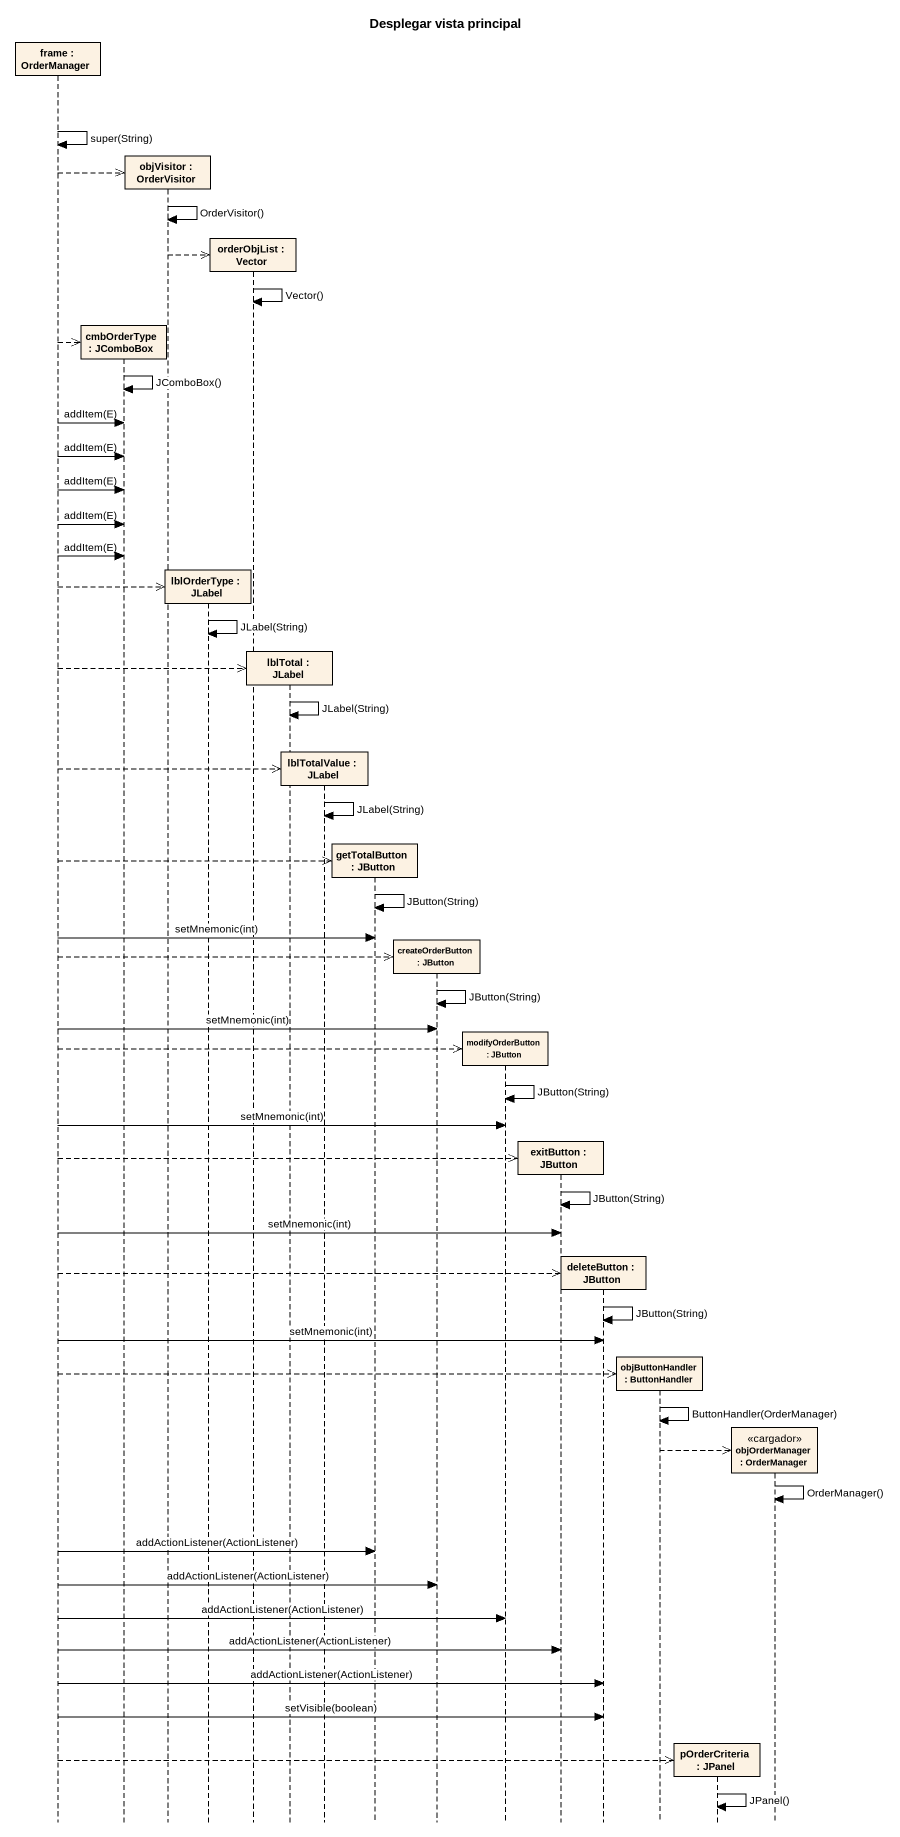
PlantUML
@startuml
title Desplegar vista principal
hide footbox
participant "frame : OrderManager" as frame_
participant "cmbOrderType : JComboBox" as cmbOrderType
participant "objVisitor : OrderVisitor" as objVisitor
participant "lblOrderType : JLabel" as lblOrderType
participant "orderObjList : Vector" as orderObjList
participant "lblTotal : JLabel" as lblTotal
participant "lblTotalValue : JLabel" as lblTotalValue
participant "getTotalButton : JButton" as getTotalButton
participant "createOrderButton : JButton" as createOrderButton
participant "modifyOrderButton : JButton" as modifyOrderButton
participant "exitButton : JButton" as exitButton
participant "deleteButton : JButton" as deleteButton
participant "objButtonHandler : ButtonHandler" as objButtonHandler
participant "pOrderCriteria : JPanel" as pOrderCriteria
participant "objOrderManager : OrderManager" as objOrderManager <<cargador>>

frame_ -> frame_ : super(String)
frame_ -->> objVisitor **
objVisitor -> objVisitor : OrderVisitor()
objVisitor -->> orderObjList **
orderObjList -> orderObjList : Vector()
frame_ -->> cmbOrderType **
cmbOrderType -> cmbOrderType : JComboBox()
frame_ -> cmbOrderType : addItem(E)
frame_ -> cmbOrderType : addItem(E)
frame_ -> cmbOrderType : addItem(E)
frame_ -> cmbOrderType : addItem(E)
frame_ -> cmbOrderType : addItem(E)
frame_ -->> lblOrderType **
lblOrderType -> lblOrderType : JLabel(String)
frame_ -->> lblTotal **
lblTotal -> lblTotal : JLabel(String)
frame_ -->> lblTotalValue **
lblTotalValue -> lblTotalValue : JLabel(String)
frame_ -->> getTotalButton **
getTotalButton -> getTotalButton : JButton(String)
frame_ -> getTotalButton : setMnemonic(int)
frame_ -->> createOrderButton **
createOrderButton -> createOrderButton : JButton(String)
frame_ -> createOrderButton : setMnemonic(int)
frame_ -->> modifyOrderButton **
modifyOrderButton -> modifyOrderButton : JButton(String)
frame_ -> modifyOrderButton : setMnemonic(int)
frame_ -->> exitButton **
exitButton -> exitButton : JButton(String)
frame_ -> exitButton : setMnemonic(int)
frame_ -->> deleteButton **
deleteButton -> deleteButton : JButton(String)
frame_ -> deleteButton : setMnemonic(int)
frame_ -->> objButtonHandler **
objButtonHandler -> objButtonHandler : ButtonHandler(OrderManager)
objButtonHandler -->> objOrderManager **
objOrderManager -> objOrderManager : OrderManager()
frame_ -> getTotalButton : addActionListener(ActionListener)
frame_ -> createOrderButton : addActionListener(ActionListener)
frame_ -> modifyOrderButton : addActionListener(ActionListener)
frame_ -> exitButton : addActionListener(ActionListener)
frame_ -> deleteButton : addActionListener(ActionListener)
frame_ -> deleteButton : setVisible(boolean)
frame_ -->> pOrderCriteria **
pOrderCriteria -> pOrderCriteria : JPanel()
@enduml
